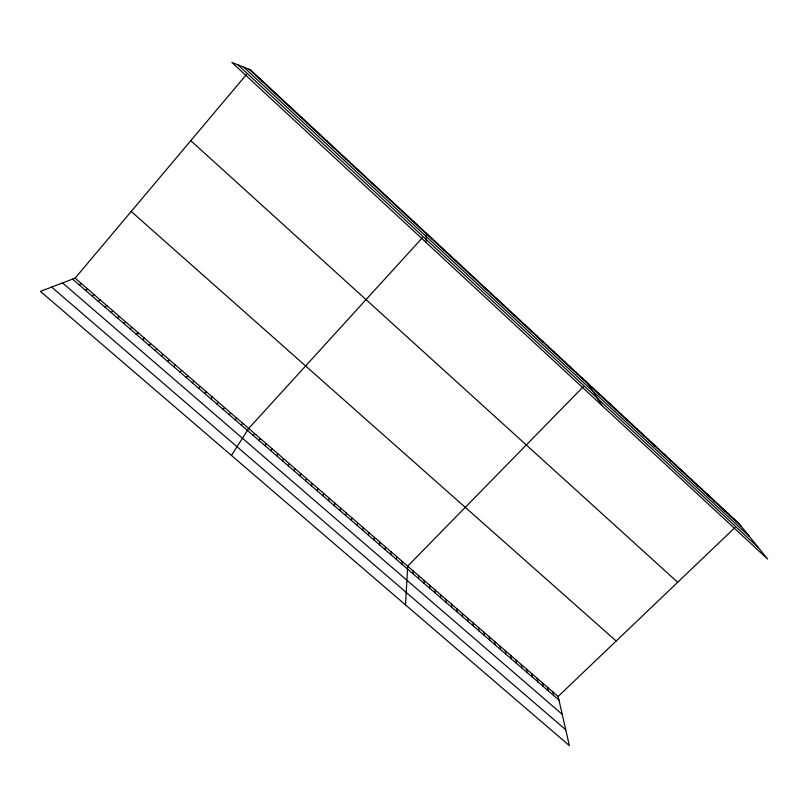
<?xml version="1.0" encoding="UTF-8"?>
<svg xmlns="http://www.w3.org/2000/svg" width="808" height="808" viewBox="0 0 808 808"><rect width="100%" height="100%" fill="white"/><g stroke="black" fill="none" stroke-linecap="round" stroke-linejoin="round"><path stroke-width="1.21" d="M429.674 588.194L429.694 585.224M424.16 583.416L424.21 580.467M418.625 578.629L418.716 575.71M413.08 573.832L413.211 570.943M425.927 242.299L426.442 233.3M405.505 604.899L407.697 566.166L583.265 386.759M401.97 564.216L402.162 561.378M396.395 559.389L396.627 556.581M390.809 554.551L391.082 551.783M385.204 549.703L385.517 546.965M379.598 544.855L379.952 542.138M420.261 228.25L420.342 227.634M373.973 539.986L374.367 537.31M368.347 535.118L368.771 532.462M362.701 530.23L363.166 527.614M357.045 525.331L357.55 522.746M351.379 520.433L351.924 517.878M414.1 222.533L414.231 221.947M345.703 515.524L346.289 512.989M340.017 510.595L340.643 508.101M334.32 505.667L334.977 503.192M328.604 500.718L329.31 498.284M322.887 495.769L323.624 493.365M407.929 216.797L408.101 216.261M317.15 490.799L317.928 488.426M311.403 485.83L312.221 483.487M305.646 480.851L306.505 478.538M299.879 475.851L300.778 473.579M294.092 470.852L295.031 468.6M288.305 465.832L289.284 463.62M282.497 460.812L283.517 458.631M276.679 455.783L277.74 453.631M270.852 450.733L271.953 448.612M265.014 445.683L266.155 443.592M259.156 440.613L260.348 438.562M253.298 435.542L254.52 433.522M231.452 455.429L248.692 428.462L422.473 237.663M241.35 425.2L242.663 423.251M235.269 419.938L236.633 418.019M229.179 414.666L230.583 412.787M223.069 409.383L224.513 407.535M216.958 404.091L218.443 402.273M75.114 278.144L558.136 696.456L569.347 745.602L40.4 291.375L75.114 278.144L246.491 74.477M210.827 398.778L212.352 397.001M204.677 393.466L206.252 391.718M198.526 388.133L200.142 386.426M192.355 382.79L194.021 381.124M186.163 377.437L187.88 375.801M558.136 696.456L735.028 527.493M179.972 372.074L181.729 370.478M173.76 366.701L175.558 365.135M167.539 361.317L169.377 359.782M161.297 355.914L163.186 354.429M155.045 350.51L156.984 349.056M148.783 345.087L150.773 343.663M142.511 339.653L144.541 338.269M136.219 334.209L138.289 332.866M129.916 328.755L132.037 327.442M123.594 323.291L125.765 322.008M117.261 317.807L119.483 316.574M110.918 312.312L113.181 311.12M104.565 306.808L106.868 305.646M98.192 301.293L100.546 300.172M91.799 295.768L94.203 294.688M85.406 290.234L87.86 289.183M78.992 284.679L81.487 283.669M358.055 170.488L358.59 170.276M351.763 164.64L352.349 164.478M345.45 158.772L346.076 158.661M339.128 152.904L339.804 152.823M332.785 147.016L333.512 146.985M326.432 141.117L327.2 141.127M320.069 135.199L320.887 135.259M313.686 129.28L314.544 129.371M307.282 123.341L308.201 123.472M300.879 117.382L301.839 117.564M294.445 111.413L295.465 111.645M288.012 105.434L289.072 105.707M281.558 99.445L282.669 99.758M275.084 93.435L276.245 93.799M268.599 87.415L269.811 87.82M262.105 81.376L263.358 81.83M255.591 75.326L256.894 75.831M62.549 282.931L562.216 714.333M51.631 287.093L565.741 729.786M72.558 279.114L558.964 700.092M131.209 211.474L616.181 641.007M190.789 140.673L677.68 582.275M249.066 69.266L741.168 526.25M243.723 67.135L749.42 536.482M237.895 64.802L758.389 547.612M733.795 518.746L735.866 521.322M728.513 513.837L730.543 516.383M723.21 508.919L725.21 511.434M717.908 503.99L719.878 506.475M712.585 499.051L714.525 501.505M707.263 494.102L709.161 496.526M701.92 489.143L703.788 491.537M696.577 484.174L698.405 486.537M691.214 479.195L693.011 481.528M685.84 474.205L687.598 476.508M680.457 469.206L682.184 471.478M675.074 464.206L676.761 466.428M669.67 459.186L671.317 461.378M664.247 454.157L665.863 456.318M658.823 449.117L660.409 451.248M653.389 444.067L654.935 446.168M647.945 439.007L649.45 441.077M642.481 433.936L643.956 435.966M637.007 428.856L638.441 430.856M631.533 423.766L632.927 425.735M626.038 418.665L627.402 420.594M620.534 413.555L621.857 415.453M615.019 408.434L616.302 410.292M609.495 403.303L610.737 405.131M603.96 398.152L605.162 399.95M598.405 393.001L599.576 394.769M592.85 387.84L593.981 389.567M587.275 382.659L602.172 405.677M581.689 377.477L582.75 379.134M576.094 372.276L577.114 373.902M570.488 367.074L571.468 368.66M564.873 361.853L565.812 363.408M559.237 356.621L560.146 358.146M553.601 351.389L554.46 352.864M547.945 346.137L548.773 347.581M542.279 340.875L543.067 342.289M536.603 335.603L537.35 336.976M530.917 330.321L531.624 331.654M525.21 325.028L525.877 326.321M519.504 319.716L520.13 320.988M513.777 314.403L514.363 315.635M508.04 309.07L508.586 310.262M502.293 303.737L502.798 304.889M496.526 298.384L496.991 299.505M490.759 293.021L491.183 294.102M484.972 287.648L485.356 288.698M479.174 282.265L479.518 283.275M473.367 276.871L473.67 277.841M467.539 271.468L467.802 272.397M461.711 266.044L461.924 266.943M552.894 691.921L553.692 695.526M547.652 687.376L548.42 690.961M542.4 682.831L543.128 686.386M455.864 260.62L456.035 261.469M537.138 678.265L537.835 681.8M531.866 673.7L532.523 677.205M526.584 669.125L527.21 672.61M521.291 664.54L521.877 667.994M515.979 659.944L516.544 663.378M450.006 255.177L450.137 255.995M510.666 655.349L511.191 658.742M505.343 650.733L505.828 654.106M500.011 646.117L500.465 649.46M494.658 641.481L495.082 644.804M489.305 636.845L489.688 640.138M444.137 249.722L444.228 250.5M483.941 632.199L484.285 635.462M478.558 627.543L478.871 630.775M473.175 622.877L473.448 626.079M467.771 618.201L468.014 621.382M462.368 613.514L462.57 616.666M438.249 244.258L438.3 244.996M456.944 608.828L457.116 611.949M451.521 604.121L451.652 607.212M446.077 599.415L446.178 602.475M440.623 594.688L440.683 597.728M435.169 589.961L435.189 592.961M432.351 238.784L432.361 239.481M250.419 69.811L231.866 62.398L767.6 559.035L739.067 523.645L250.419 69.811"/></g></svg>
